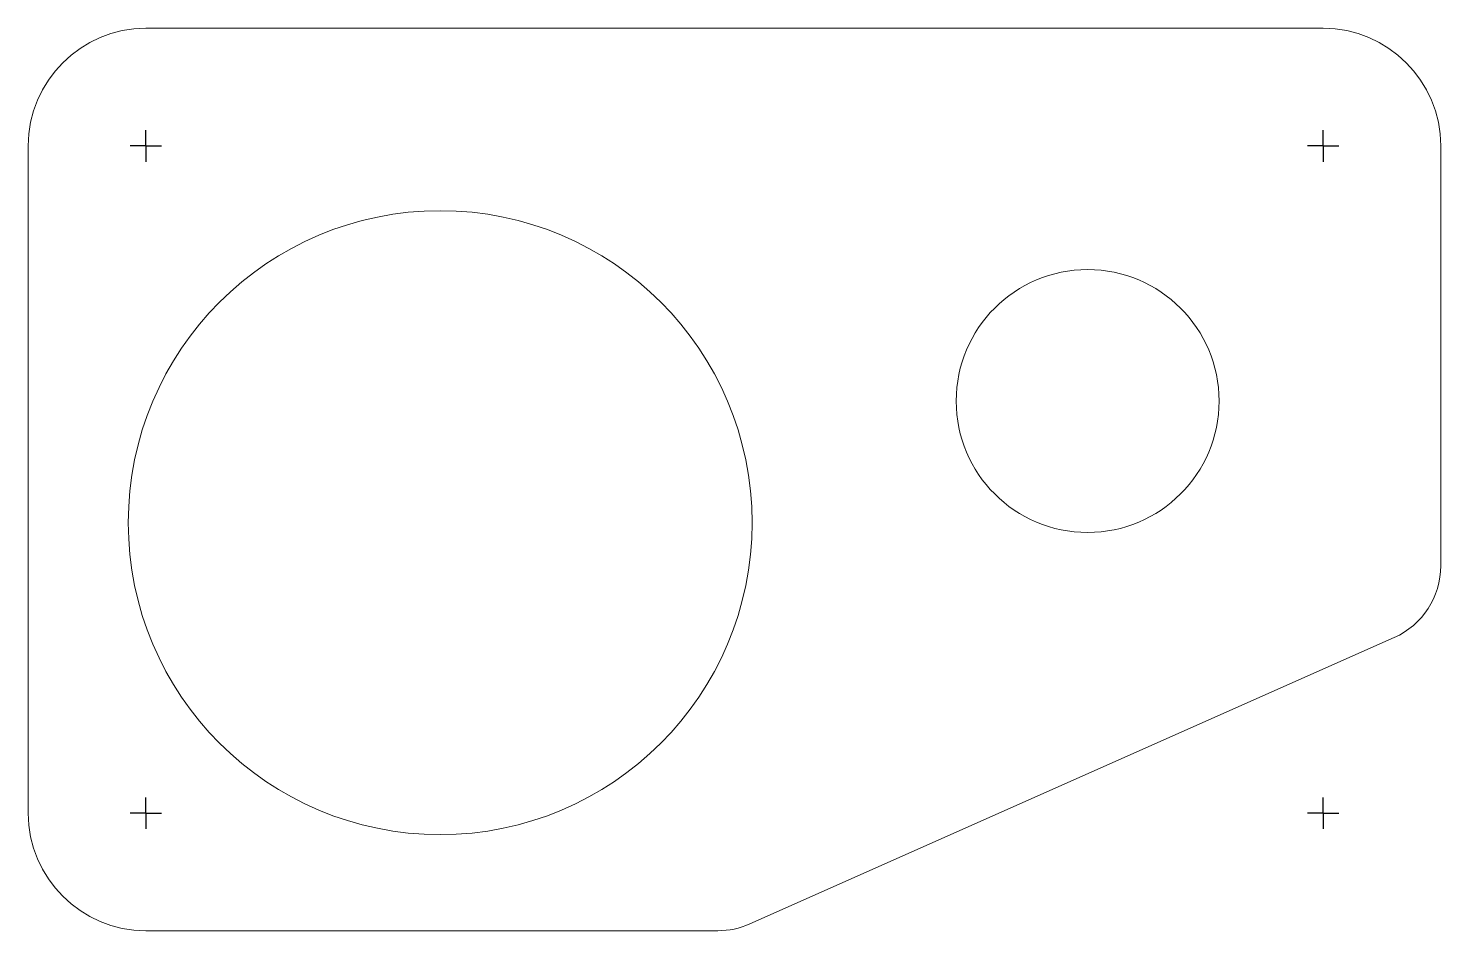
# Model space of a CAD drawing. Extents: x 1.02 to 10.02, y 1.45 to 7.2.
import ezdxf

# ---------------------------------------------------------------- set-up
doc = ezdxf.new("R2010")
doc.units = 0
doc.header["$MEASUREMENT"] = 0

# ---------------------------------------------------------------- blocks, each defined once
blk = doc.blocks.new('SW_CENTERMARK0')
at = {"color": 7, "linetype": 'Continuous'}
for q in [(1.767, 6.5504), (1.667, 6.4504), (1.767, 6.3504), (1.867, 6.4504)]:
    blk.add_line((1.767, 6.4504), q, dxfattribs=at)
blk = doc.blocks.new('SW_CENTERMARK1')
at = {"color": 7, "linetype": 'Continuous'}
for q in [(1.767, 2.3004), (1.667, 2.2004), (1.767, 2.1004), (1.867, 2.2004)]:
    blk.add_line((1.767, 2.2004), q, dxfattribs=at)
blk = doc.blocks.new('SW_CENTERMARK2')
at = {"color": 7, "linetype": 'Continuous'}
for q in [(9.267, 2.3004), (9.167, 2.2004), (9.267, 2.1004), (9.367, 2.2004)]:
    blk.add_line((9.267, 2.2004), q, dxfattribs=at)
blk = doc.blocks.new('SW_CENTERMARK3')
at = {"color": 7, "linetype": 'Continuous'}
for q in [(9.267, 6.5504), (9.167, 6.4504), (9.267, 6.3504), (9.367, 6.4504)]:
    blk.add_line((9.267, 6.4504), q, dxfattribs=at)

msp = doc.modelspace()

# ---------------------------------------------------------------- linework, layer by layer
at = {"color": 7, "linetype": 'Continuous', "lineweight": 15}
for p, q in [((9.267, 7.2004), (1.767, 7.2004)), ((1.017, 6.4504), (1.017, 2.2004)), ((10.017, 3.7754), (10.017, 6.4504)), ((5.614, 1.4935), (9.7201, 3.3185)), ((1.767, 1.4504), (5.4109, 1.4504))]:
    msp.add_line(p, q, dxfattribs=at)
for centre, radius in [((3.642, 4.0504), 1.9875), ((7.767, 4.8254), 0.8375)]:
    msp.add_circle(centre, radius, dxfattribs=at)
for centre, radius, start, end in [((1.767, 6.4504), 0.75, 90, 180), ((9.267, 6.4504), 0.75, 0, 90), ((9.517, 3.7754), 0.5, 293.96249, 0), ((1.767, 2.2004), 0.75, 180, 270), ((5.4109, 1.9504), 0.5, 270, 293.96249)]:
    msp.add_arc(centre, radius, start, end, dxfattribs=at)

# ---------------------------------------------------------------- block references
for name in ['SW_CENTERMARK0', 'SW_CENTERMARK3', 'SW_CENTERMARK1', 'SW_CENTERMARK2']:
    msp.add_blockref(name, (0, 0))

doc.saveas('drawing.dxf')
